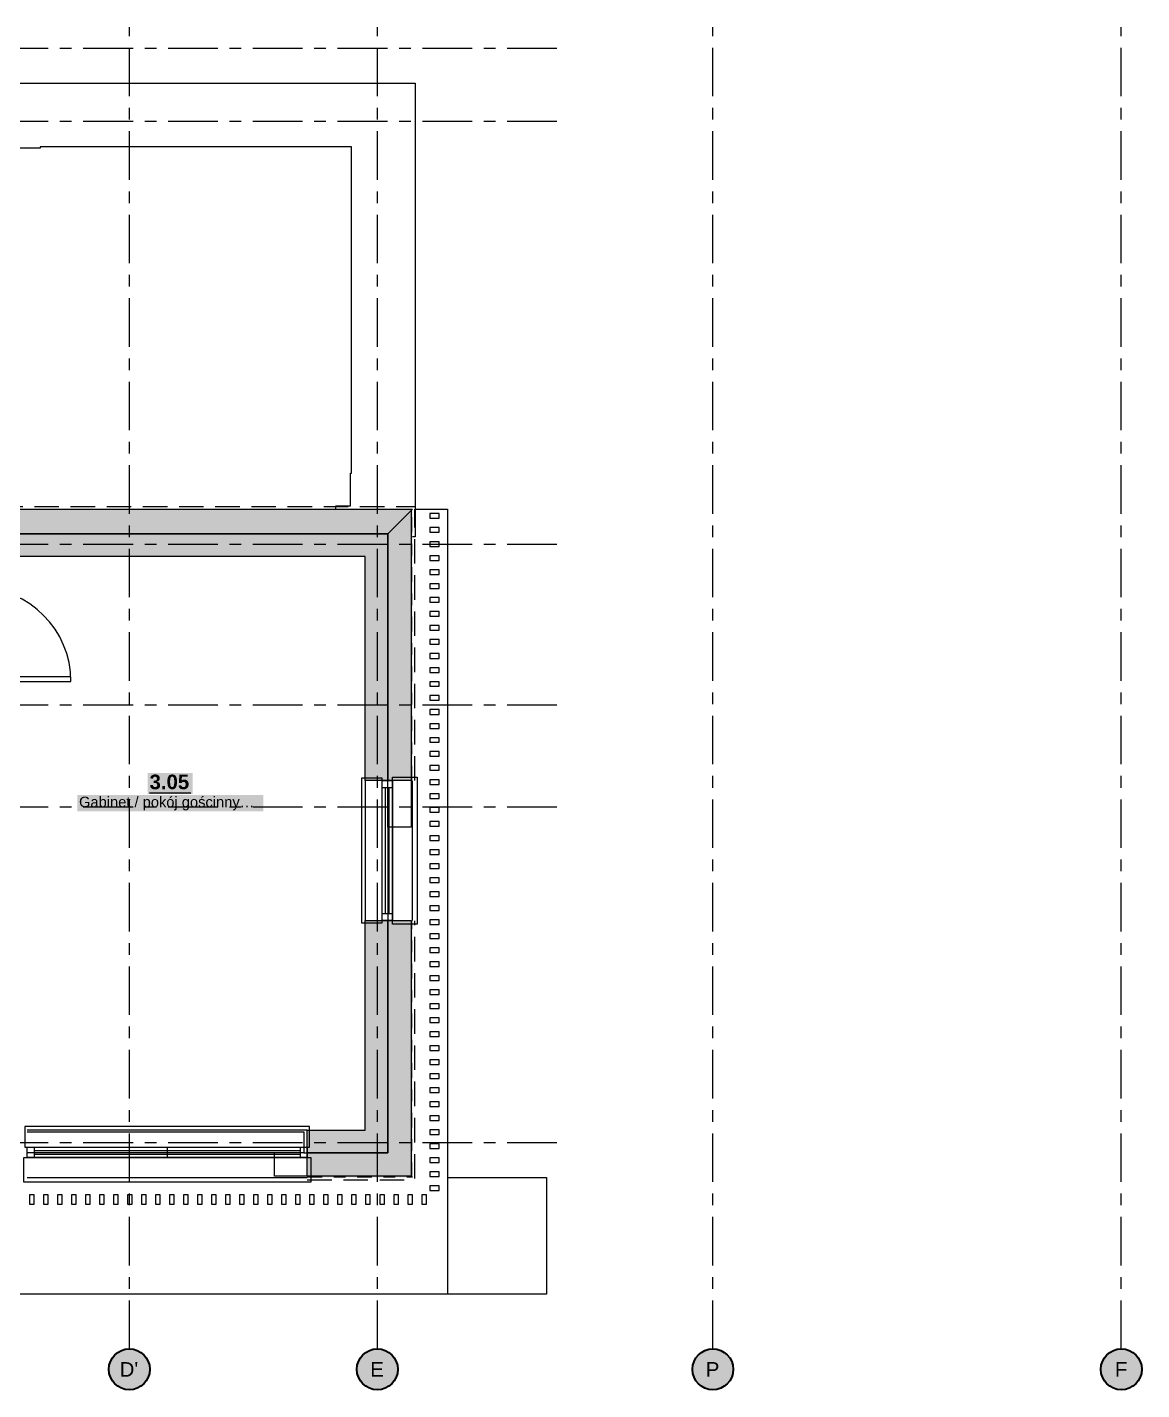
# Model space of a CAD drawing. Header units: metres. Extents: x -3.2 to 60.6, y -2.1 to 10.4.
# Drawn here: x 51.02 to 60.57, y -2.12 to 9.56 of the extents above; entities that cross this region are included whole.
import ezdxf

# ---------------------------------------------------------------- set-up
doc = ezdxf.new("R2010")
doc.units = ezdxf.units.M
for name, pattern in [('KRESKOWA', [5.25, 4.2, -1.05]), ('PUNKTOWA', [10.5, 8.4, -1.05, 0, -1.05]), ('PUNKTOWA_KROTKA', [6.3, 4.2, -1.05, 0, -1.05])]:
    doc.linetypes.add(name, pattern=pattern)
doc.layers.add('A-MASKA', color=7, linetype='Continuous', lineweight=18)
for name, color, linetype, lineweight, true_color in [('I-OSIE', 8, 'PUNKTOWA', 18, 0x7a7a7a), ('I-PODKLAD', 8, 'Continuous', 18, 0x9a9a9a), ('I-PODKLAD-SCIANY', 8, 'Continuous', 25, 0x6e6e6e), ('I-PODKLAD-WYPELN', 254, 'Continuous', 18, 0xe6e6e6), ('I-POMIESZCZENIA', 8, 'Continuous', 25, 0x4a4a4a)]:
    doc.layers.add(name, color=color, linetype=linetype, lineweight=lineweight, true_color=true_color)
doc.styles.add('PL_ARIAL', font='arial.ttf')
doc.styles.add('PL_ARIAL_B', font='arialbd.ttf')

msp = doc.modelspace()

# ---------------------------------------------------------------- hatches: boundary and pattern name
at = {"layer": 'A-MASKA', "true_color": 0xffffff}
for points in [[(52.053, 2.984), (52.437, 2.984), (52.437, 3.166), (52.053, 3.166)], [(51.449, 2.837), (53.042, 2.837), (53.042, 2.977), (51.449, 2.977)]]:
    msp.add_hatch(color=7, dxfattribs=at).paths.add_polyline_path(points)
at = {"layer": 'I-OSIE', "true_color": 0xffffff}
for points in [[(52.07, -1.945), (52.069, -1.922), (52.064, -1.9), (52.057, -1.878), (52.047, -1.858), (52.034, -1.838), (52.019, -1.821), (52.002, -1.806), (51.982, -1.793), (51.962, -1.783), (51.94, -1.776), (51.918, -1.771), (51.895, -1.77), (51.872, -1.771), (51.85, -1.776), (51.828, -1.783), (51.807, -1.793), (51.788, -1.806), (51.771, -1.821), (51.756, -1.838), (51.743, -1.858), (51.733, -1.878), (51.726, -1.9), (51.721, -1.922), (51.72, -1.945), (51.721, -1.968), (51.726, -1.99), (51.733, -2.012), (51.743, -2.033), (51.756, -2.052), (51.771, -2.069), (51.788, -2.084), (51.807, -2.097), (51.828, -2.107), (51.85, -2.114), (51.872, -2.119), (51.895, -2.12), (51.918, -2.119), (51.94, -2.114), (51.962, -2.107), (51.982, -2.097), (52.002, -2.084), (52.019, -2.069), (52.034, -2.052), (52.047, -2.033), (52.057, -2.012), (52.064, -1.99), (52.069, -1.968)], [(54.195, -1.945), (54.194, -1.922), (54.189, -1.9), (54.182, -1.878), (54.172, -1.858), (54.159, -1.838), (54.144, -1.821), (54.127, -1.806), (54.107, -1.793), (54.087, -1.783), (54.065, -1.776), (54.043, -1.771), (54.02, -1.77), (53.997, -1.771), (53.975, -1.776), (53.953, -1.783), (53.932, -1.793), (53.913, -1.806), (53.896, -1.821), (53.881, -1.838), (53.868, -1.858), (53.858, -1.878), (53.851, -1.9), (53.846, -1.922), (53.845, -1.945), (53.846, -1.968), (53.851, -1.99), (53.858, -2.012), (53.868, -2.033), (53.881, -2.052), (53.896, -2.069), (53.913, -2.084), (53.932, -2.097), (53.953, -2.107), (53.975, -2.114), (53.997, -2.119), (54.02, -2.12), (54.043, -2.119), (54.065, -2.114), (54.087, -2.107), (54.107, -2.097), (54.127, -2.084), (54.144, -2.069), (54.159, -2.052), (54.172, -2.033), (54.182, -2.012), (54.189, -1.99), (54.194, -1.968)], [(57.07, -1.945), (57.069, -1.922), (57.064, -1.9), (57.057, -1.878), (57.047, -1.858), (57.034, -1.838), (57.019, -1.821), (57.002, -1.806), (56.982, -1.793), (56.962, -1.783), (56.94, -1.776), (56.918, -1.771), (56.895, -1.77), (56.872, -1.771), (56.85, -1.776), (56.828, -1.783), (56.807, -1.793), (56.788, -1.806), (56.771, -1.821), (56.756, -1.838), (56.743, -1.858), (56.733, -1.878), (56.726, -1.9), (56.721, -1.922), (56.72, -1.945), (56.721, -1.968), (56.726, -1.99), (56.733, -2.012), (56.743, -2.033), (56.756, -2.052), (56.771, -2.069), (56.788, -2.084), (56.807, -2.097), (56.828, -2.107), (56.85, -2.114), (56.872, -2.119), (56.895, -2.12), (56.918, -2.119), (56.94, -2.114), (56.962, -2.107), (56.982, -2.097), (57.002, -2.084), (57.019, -2.069), (57.034, -2.052), (57.047, -2.033), (57.057, -2.012), (57.064, -1.99), (57.069, -1.968)], [(60.57, -1.945), (60.569, -1.922), (60.564, -1.9), (60.557, -1.878), (60.547, -1.858), (60.534, -1.838), (60.519, -1.821), (60.502, -1.806), (60.482, -1.793), (60.462, -1.783), (60.44, -1.776), (60.418, -1.771), (60.395, -1.77), (60.372, -1.771), (60.35, -1.776), (60.328, -1.783), (60.307, -1.793), (60.288, -1.806), (60.271, -1.821), (60.256, -1.838), (60.243, -1.858), (60.233, -1.878), (60.226, -1.9), (60.221, -1.922), (60.22, -1.945), (60.221, -1.968), (60.226, -1.99), (60.233, -2.012), (60.243, -2.033), (60.256, -2.052), (60.271, -2.069), (60.288, -2.084), (60.307, -2.097), (60.328, -2.107), (60.35, -2.114), (60.372, -2.119), (60.395, -2.12), (60.418, -2.119), (60.44, -2.114), (60.462, -2.107), (60.482, -2.097), (60.502, -2.084), (60.519, -2.069), (60.534, -2.052), (60.547, -2.033), (60.557, -2.012), (60.564, -1.99), (60.569, -1.968)]]:
    msp.add_hatch(color=7, dxfattribs=at).paths.add_polyline_path(points)
at = {"layer": 'I-PODKLAD-WYPELN', "true_color": 0xe4e4e4}
h = msp.add_hatch(color=7, dxfattribs=at)
h.paths.add_polyline_path([(50.82, 5.02), (50.82, 5.02), (50.82, 5.035), (50.82, 5.035), (50.82, 5.035), (50.82, 5.035), (50.82, 5.035), (50.82, 5.035), (50.82, 5.035), (50.82, 5.035), (50.82, 5.035), (50.82, 5.035), (50.82, 5.035), (50.82, 5.035), (50.82, 5.035), (50.82, 5.035), (50.82, 5.035), (50.82, 5.035), (50.82, 5.035), (50.61, 5.035), (50.61, 5.035), (50.61, 5.035), (50.61, 5.125), (50.61, 5.125), (50.61, 5.125), (50.595, 5.125), (50.595, 4.8), (50.58, 4.8), (50.445, 4.8), (50.445, 5.125), (50.415, 5.125), (50.415, 5.125), (50.415, 5.125), (50.415, 8.645), (50.415, 8.645), (50.415, 8.645), (50.415, 8.645), (50.12, 8.645), (50.12, 8.84), (50.12, 9.05), (50.82, 9.05), (50.82, 5.425), (50.82, 5.425), (50.82, 5.425), (54.32, 5.425), (54.32, 5.425), (54.32, 5.425), (54.32, 5.425), (54.32, 3.1), (54.31, 3.1), (54.11, 3.1), (54.11, 3.1), (54.11, 3.1), (54.11, 3.1), (53.915, 3.1), (53.915, 3.1), (53.915, 3.1), (53.915, 5.02), (53.915, 5.02), (53.915, 5.02), (53.915, 5.02), (53.915, 5.02), (53.915, 5.02), (50.82, 5.02)])
h.paths.add_polyline_path([(53.93, 5.215), (53.93, 5.215), (53.93, 5.215), (53.93, 5.215), (53.93, 5.215)], flags=0)
h.paths.add_polyline_path([(54.11, 5.215), (54.11, 5.215), (54.11, 5.215), (54.11, 5.215), (54.11, 5.215), (54.11, 5.215)], flags=0)
h.paths.add_polyline_path([(50.61, 5.215), (50.61, 5.215), (50.61, 5.215), (50.61, 5.215)], flags=0)
h.paths.add_polyline_path([(50.82, 5.215), (50.82, 5.215), (50.82, 5.215), (50.82, 5.215)], flags=0)
h.paths.add_polyline_path([(50.43, 8.66), (50.43, 8.66), (50.43, 8.66), (50.43, 8.66)], flags=0)
h.paths.add_polyline_path([(50.61, 8.66), (50.61, 8.66), (50.61, 8.66), (50.61, 8.66)], flags=0)
h = msp.add_hatch(color=7, dxfattribs=at)
h.paths.add_polyline_path([(53.42, 0.105), (53.915, 0.105), (53.915, 0.105), (53.915, 0.105), (53.915, 0.105), (53.915, 0.105), (53.915, 0.105), (53.915, 1.9), (53.915, 1.9), (53.915, 1.9), (54.11, 1.9), (54.11, 1.9), (54.11, 1.9), (54.11, 1.9), (54.31, 1.9), (54.32, 1.9), (54.32, -0.3), (53.42, -0.3), (53.42, -0.29), (53.42, -0.09), (53.42, -0.09), (53.42, -0.09), (53.42, -0.09), (53.42, 0.105), (53.42, 0.105)])
h.paths.add_polyline_path([(54.11, 0.09), (54.11, 0.09), (54.11, 0.09), (54.11, 0.09), (54.11, 0.09), (54.11, 0.09)], flags=0)
h.paths.add_polyline_path([(54.11, -0.09), (54.11, -0.09), (54.11, -0.09), (54.11, -0.09)], flags=0)

# ---------------------------------------------------------------- linework, layer by layer
at = {"layer": 'I-OSIE', "linetype": 'PUNKTOWA', "lineweight": 25, "ltscale": 0.049477, "flags": 128}
for points in [[(51.895, -1.77), (51.895, 9.555)], [(54.02, -1.77), (54.02, 9.555)], [(56.895, -1.77), (56.895, 9.555)], [(60.395, -1.77), (60.395, 9.555)]]:
    msp.add_lwpolyline(points, dxfattribs=at)
at = {"layer": 'I-OSIE', "linetype": 'PUNKTOWA', "lineweight": 25, "ltscale": 0.050773, "flags": 128}
for points in [[(39.15, 9.375), (55.57, 9.375)], [(39.15, 8.75), (55.57, 8.75)], [(39.15, 5.125), (55.57, 5.125)], [(39.15, 3.75), (55.57, 3.75)], [(39.15, 2.875), (55.57, 2.875)], [(39.15, 0), (55.57, 0)]]:
    msp.add_lwpolyline(points, dxfattribs=at)
at = {"layer": 'I-OSIE', "linetype": 'Continuous', "lineweight": 35, "ltscale": 0.05}
for centre in [(51.895, -1.945), (54.02, -1.945), (56.895, -1.945), (60.395, -1.945)]:
    msp.add_circle(centre, 0.175, dxfattribs=at)
at = {"layer": 'I-PODKLAD', "linetype": 'KRESKOWA', "lineweight": 13, "ltscale": 0.05, "flags": 128}
for points in [[(40.685, 5.426), (40.685, 5.45), (45.57, 5.45), (45.57, 9.075), (50.845, 9.075), (50.845, 5.45), (54.345, 5.45), (54.345, 5.426)], [(54.34, 3.1), (54.34, 5.425), (54.62, 5.425), (54.62, -1.3), (39.62, -1.3), (39.62, 5.425), (40.7, 5.425), (40.7, 3.7)], [(53.42, -0.32), (54.34, -0.32), (54.34, 1.899)]]:
    msp.add_lwpolyline(points, dxfattribs=at)
at = {"layer": 'I-PODKLAD', "lineweight": 13, "ltscale": 0.05}
for points in [[(50.585, 9.05), (50.585, 9.075), (54.345, 9.075), (54.345, 5.19), (54.32, 5.19)], [(53.665, 5.426), (53.665, 5.455), (53.79, 5.455), (53.79, 5.735), (53.8, 5.735), (53.8, 8.53), (51.13, 8.53), (51.13, 8.52), (50.85, 8.52), (50.85, 8.395), (50.82, 8.395)], [(54.345, 5.425), (54.62, 5.425), (54.62, -1.3), (39.62, -1.3), (39.62, 5.425), (40.719, 5.425)], [(53.915, 3.099), (53.915, 1.901)], [(54.31, 3.099), (54.31, 2.7), (54.11, 2.7), (54.11, 3.099)], [(54.32, 1.901), (54.32, 3.099)], [(54.11, 2.7), (54.11, 1.901)], [(53.419, 0.105), (51.02, 0.105)], [(51.02, 0.09), (53.39, 0.09), (53.39, -0.09), (51.02, -0.09)], [(53.419, -0.29), (53.14, -0.29), (53.14, -0.09)], [(53.39, -0.09), (53.419, -0.09)], [(51.02, -0.3), (53.419, -0.3)], [(54.62, -0.3), (55.47, -0.3), (55.47, -1.3), (54.62, -1.3)]]:
    msp.add_lwpolyline(points, dxfattribs=at)
at = {"layer": 'I-PODKLAD', "lineweight": 18, "ltscale": 0.05}
for points in [[(50.595, 3.95), (51.395, 3.95), (51.395, 3.99), (50.595, 3.99)], [(54.06, 1.88), (54.06, 3.12), (53.885, 3.12), (53.885, 1.88)], [(54.06, 1.9), (54.06, 3.1), (54.15, 3.1), (54.15, 1.9)], [(54.15, 1.87), (54.15, 3.13), (54.36, 3.13), (54.36, 1.87)], [(51, -0.04), (53.44, -0.04), (53.44, 0.135), (51, 0.135)], [(51.02, -0.04), (53.42, -0.04), (53.42, -0.13), (51.02, -0.13)], [(50.99, -0.13), (53.45, -0.13), (53.45, -0.34), (50.99, -0.34)]]:
    msp.add_lwpolyline(points, close=True, dxfattribs=at)
for points in [[(54.06, 3.04), (54.15, 3.04)], [(54.089, 1.96), (54.089, 3.04)], [(54.121, 1.96), (54.121, 3.04)], [(54.06, 1.96), (54.15, 1.96)], [(51.08, -0.04), (51.08, -0.13)], [(51.08, -0.069), (53.36, -0.069)], [(51.08, -0.101), (53.36, -0.101)], [(52.22, -0.04), (52.22, -0.13)], [(53.36, -0.04), (53.36, -0.13)]]:
    msp.add_lwpolyline(points, dxfattribs=at)
at = {"layer": 'I-PODKLAD', "lineweight": 13, "ltscale": 0.05}
msp.add_arc((50.595, 3.95), 0.8, 0, 90, dxfattribs=at)
at = {"layer": 'I-PODKLAD-SCIANY', "lineweight": 13, "ltscale": 0.05}
msp.add_lwpolyline([(50.82, 5.425), (54.32, 5.425), (54.32, 5.425), (54.32, 5.425), (54.32, 5.425), (54.31, 5.415), (54.11, 5.215), (54.11, 5.215), (54.11, 5.215), (50.61, 5.215)], dxfattribs=at)
for points in [[(54.11, 5.215), (54.11, 5.215), (54.11, 5.215), (54.31, 5.415), (54.31, 5.415), (54.31, 5.415), (54.31, 3.1), (54.31, 3.1), (54.31, 3.1), (54.11, 3.1), (54.11, 3.1), (54.11, 3.1)], [(53.42, -0.29), (53.42, -0.29), (53.42, -0.09), (53.42, -0.09), (53.42, -0.09), (54.11, -0.09), (54.11, -0.09), (54.11, -0.09), (54.11, -0.09), (54.11, -0.09), (54.11, -0.09), (54.11, -0.09), (54.11, -0.09), (54.11, -0.09), (54.11, -0.09), (54.11, -0.09), (54.11, -0.09), (54.11, -0.09), (54.11, -0.09), (54.11, -0.09), (54.11, -0.09), (54.11, -0.09), (54.11, 1.9), (54.11, 1.9), (54.11, 1.9), (54.31, 1.9), (54.31, 1.9), (54.31, 1.9), (54.31, -0.29), (54.31, -0.29), (54.31, -0.29), (53.42, -0.29)]]:
    msp.add_lwpolyline(points, close=True, dxfattribs=at)
at = {"layer": 'I-PODKLAD-SCIANY', "linetype": 'PUNKTOWA_KROTKA', "lineweight": 13, "ltscale": 0.03, "flags": 128}
for points in [[(54.315, 3.1), (54.315, 5.425)], [(54.315, -0.3), (54.315, 1.9)], [(53.42, -0.295), (54.32, -0.295)]]:
    msp.add_lwpolyline(points, dxfattribs=at)
at = {"layer": 'I-PODKLAD-SCIANY', "lineweight": 25, "ltscale": 0.05}
for points in [[(54.47, 5.348), (54.55, 5.348), (54.55, 5.388), (54.47, 5.388)], [(54.47, 5.228), (54.55, 5.228), (54.55, 5.268), (54.47, 5.268)], [(54.47, 5.107), (54.55, 5.107), (54.55, 5.147), (54.47, 5.147)], [(54.47, 4.987), (54.55, 4.987), (54.55, 5.027), (54.47, 5.027)], [(54.47, 4.867), (54.55, 4.867), (54.55, 4.907), (54.47, 4.907)], [(54.47, 4.747), (54.55, 4.747), (54.55, 4.787), (54.47, 4.787)], [(54.47, 4.628), (54.55, 4.628), (54.55, 4.668), (54.47, 4.668)], [(54.47, 4.508), (54.55, 4.508), (54.55, 4.548), (54.47, 4.548)], [(54.47, 4.388), (54.55, 4.388), (54.55, 4.428), (54.47, 4.428)], [(54.47, 4.268), (54.55, 4.268), (54.55, 4.308), (54.47, 4.308)], [(54.47, 4.147), (54.55, 4.147), (54.55, 4.188), (54.47, 4.188)], [(54.47, 4.027), (54.55, 4.027), (54.55, 4.067), (54.47, 4.067)], [(54.47, 3.908), (54.55, 3.908), (54.55, 3.947), (54.47, 3.947)], [(54.47, 3.788), (54.55, 3.788), (54.55, 3.828), (54.47, 3.828)], [(54.47, 3.667), (54.55, 3.667), (54.55, 3.708), (54.47, 3.708)], [(54.47, 3.547), (54.55, 3.547), (54.55, 3.587), (54.47, 3.587)], [(54.47, 3.428), (54.55, 3.428), (54.55, 3.467), (54.47, 3.467)], [(54.47, 3.308), (54.55, 3.308), (54.55, 3.348), (54.47, 3.348)], [(54.47, 3.188), (54.55, 3.188), (54.55, 3.228), (54.47, 3.228)], [(54.47, 3.067), (54.55, 3.067), (54.55, 3.107), (54.47, 3.107)], [(54.47, 2.947), (54.55, 2.947), (54.55, 2.987), (54.47, 2.987)], [(54.47, 2.828), (54.55, 2.828), (54.55, 2.868), (54.47, 2.868)], [(54.47, 2.708), (54.55, 2.708), (54.55, 2.748), (54.47, 2.748)], [(54.47, 2.587), (54.55, 2.587), (54.55, 2.627), (54.47, 2.627)], [(54.47, 2.467), (54.55, 2.467), (54.55, 2.507), (54.47, 2.507)], [(54.47, 2.348), (54.55, 2.348), (54.55, 2.388), (54.47, 2.388)], [(54.47, 2.228), (54.55, 2.228), (54.55, 2.268), (54.47, 2.268)], [(54.47, 2.107), (54.55, 2.107), (54.55, 2.147), (54.47, 2.147)], [(54.47, 1.988), (54.55, 1.988), (54.55, 2.027), (54.47, 2.027)], [(53.42, 0.105), (53.42, 0.105), (53.915, 0.105), (53.915, 0.105), (53.915, 0.105), (53.915, 0.105), (53.915, 0.105), (53.915, 0.105), (53.915, 0.105), (53.915, 0.105), (53.915, 0.105), (53.915, 0.105), (53.915, 0.105), (53.915, 0.105), (53.915, 0.105), (53.915, 0.105), (53.915, 0.105), (53.915, 0.105), (53.915, 0.105), (53.915, 1.9), (53.915, 1.9), (53.915, 1.9), (53.915, 1.9), (53.915, 1.9), (54.11, 1.9), (54.11, 1.9), (54.11, 1.9), (54.11, 1.9), (54.11, -0.09), (54.11, -0.09), (54.11, -0.09), (54.11, -0.09), (53.42, -0.09), (53.42, -0.09), (53.42, -0.09), (53.42, -0.09), (53.42, 0.105), (53.42, 0.105)], [(54.47, 1.867), (54.55, 1.867), (54.55, 1.907), (54.47, 1.907)], [(54.47, 1.748), (54.55, 1.748), (54.55, 1.788), (54.47, 1.788)], [(54.47, 1.627), (54.55, 1.627), (54.55, 1.667), (54.47, 1.667)], [(54.47, 1.508), (54.55, 1.508), (54.55, 1.548), (54.47, 1.548)], [(54.47, 1.387), (54.55, 1.387), (54.55, 1.427), (54.47, 1.427)], [(54.47, 1.268), (54.55, 1.268), (54.55, 1.308), (54.47, 1.308)], [(54.47, 1.147), (54.55, 1.147), (54.55, 1.188), (54.47, 1.188)], [(54.47, 1.028), (54.55, 1.028), (54.55, 1.067), (54.47, 1.067)], [(54.47, 0.907), (54.55, 0.907), (54.55, 0.948), (54.47, 0.948)], [(54.47, 0.787), (54.55, 0.787), (54.55, 0.828), (54.47, 0.828)], [(54.47, 0.667), (54.55, 0.667), (54.55, 0.708), (54.47, 0.708)], [(54.47, 0.547), (54.55, 0.547), (54.55, 0.588), (54.47, 0.588)], [(54.47, 0.427), (54.55, 0.427), (54.55, 0.468), (54.47, 0.468)], [(54.47, 0.307), (54.55, 0.307), (54.55, 0.347), (54.47, 0.347)], [(54.47, 0.188), (54.55, 0.188), (54.55, 0.228), (54.47, 0.228)], [(54.47, 0.068), (54.55, 0.068), (54.55, 0.107), (54.47, 0.107)], [(54.47, -0.052), (54.55, -0.052), (54.55, -0.013), (54.47, -0.013)], [(54.47, -0.172), (54.55, -0.172), (54.55, -0.133), (54.47, -0.133)], [(54.47, -0.292), (54.55, -0.292), (54.55, -0.253), (54.47, -0.253)], [(51.04, -0.45), (51.04, -0.53), (51.08, -0.53), (51.08, -0.45)], [(51.16, -0.45), (51.16, -0.53), (51.2, -0.53), (51.2, -0.45)], [(51.28, -0.45), (51.28, -0.53), (51.32, -0.53), (51.32, -0.45)], [(51.4, -0.45), (51.4, -0.53), (51.44, -0.53), (51.44, -0.45)], [(51.52, -0.45), (51.52, -0.53), (51.56, -0.53), (51.56, -0.45)], [(51.64, -0.45), (51.64, -0.53), (51.68, -0.53), (51.68, -0.45)], [(51.76, -0.45), (51.76, -0.53), (51.8, -0.53), (51.8, -0.45)], [(51.88, -0.45), (51.88, -0.53), (51.92, -0.53), (51.92, -0.45)], [(52, -0.45), (52, -0.53), (52.04, -0.53), (52.04, -0.45)], [(52.12, -0.45), (52.12, -0.53), (52.16, -0.53), (52.16, -0.45)], [(52.24, -0.45), (52.24, -0.53), (52.28, -0.53), (52.28, -0.45)], [(52.36, -0.45), (52.36, -0.53), (52.4, -0.53), (52.4, -0.45)], [(52.48, -0.45), (52.48, -0.53), (52.52, -0.53), (52.52, -0.45)], [(52.6, -0.45), (52.6, -0.53), (52.64, -0.53), (52.64, -0.45)], [(52.72, -0.45), (52.72, -0.53), (52.76, -0.53), (52.76, -0.45)], [(52.84, -0.45), (52.84, -0.53), (52.88, -0.53), (52.88, -0.45)], [(52.96, -0.45), (52.96, -0.53), (53, -0.53), (53, -0.45)], [(53.08, -0.45), (53.08, -0.53), (53.12, -0.53), (53.12, -0.45)], [(53.2, -0.45), (53.2, -0.53), (53.24, -0.53), (53.24, -0.45)], [(53.32, -0.45), (53.32, -0.53), (53.36, -0.53), (53.36, -0.45)], [(53.44, -0.45), (53.44, -0.53), (53.48, -0.53), (53.48, -0.45)], [(53.56, -0.45), (53.56, -0.53), (53.6, -0.53), (53.6, -0.45)], [(53.68, -0.45), (53.68, -0.53), (53.72, -0.53), (53.72, -0.45)], [(53.8, -0.45), (53.8, -0.53), (53.84, -0.53), (53.84, -0.45)], [(53.92, -0.45), (53.92, -0.53), (53.96, -0.53), (53.96, -0.45)], [(54.04, -0.45), (54.04, -0.53), (54.08, -0.53), (54.08, -0.45)], [(54.16, -0.45), (54.16, -0.53), (54.2, -0.53), (54.2, -0.45)], [(54.28, -0.45), (54.28, -0.53), (54.32, -0.53), (54.32, -0.45)], [(54.4, -0.45), (54.4, -0.53), (54.44, -0.53), (54.44, -0.45)], [(54.47, -0.412), (54.55, -0.412), (54.55, -0.372), (54.47, -0.372)]]:
    msp.add_lwpolyline(points, close=True, dxfattribs=at)
msp.add_lwpolyline([(50.61, 5.215), (54.11, 5.215), (54.11, 5.215), (54.11, 5.215), (54.11, 5.215), (54.11, 3.1), (54.11, 3.1), (54.11, 3.1), (54.11, 3.1), (54.11, 3.1), (53.915, 3.1), (53.915, 3.1), (53.915, 3.1), (53.915, 3.1), (53.915, 5.02), (53.915, 5.02), (53.915, 5.02), (53.915, 5.02), (53.915, 5.02), (53.915, 5.02), (53.915, 5.02), (53.915, 5.02), (53.915, 5.02), (53.915, 5.02), (53.915, 5.02), (53.915, 5.02), (53.915, 5.02), (53.915, 5.02), (53.915, 5.02), (53.915, 5.02), (53.915, 5.02), (50.82, 5.02)], dxfattribs=at)
at = {"layer": 'I-POMIESZCZENIA', "lineweight": 18, "ltscale": 0.05}
msp.add_lwpolyline([(52.068, 2.996), (52.422, 2.996)], dxfattribs=at)

# ---------------------------------------------------------------- texts
at = {"layer": 'I-OSIE', "style": 'PL_ARIAL'}
for s, p in [("D'", (51.812, -2.008)), ('E', (53.959, -2.008)), ('P', (56.834, -2.008)), ('F', (60.34, -2.008))]:
    msp.add_text(s, height=0.125, dxfattribs=at).set_placement(p)
at = {"layer": 'I-POMIESZCZENIA'}
for s, height, style, p in [('3.05', 0.125, 'PL_ARIAL_B', (52.068, 3.026)), ('Gabinet / pokój gościnny…', 0.09, 'PL_ARIAL', (51.464, 2.872))]:
    msp.add_text(s, height=height, dxfattribs=dict(at, style=style)).set_placement(p)

doc.saveas('drawing.dxf')
